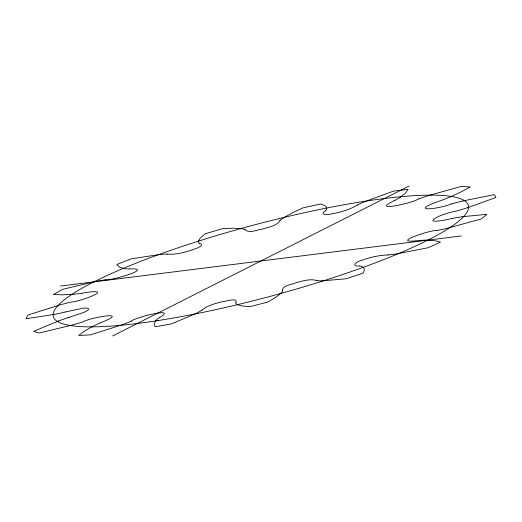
<?xml version="1.0" encoding="UTF-8"?>
<svg xmlns="http://www.w3.org/2000/svg" width="522" height="522" viewBox="0 0 522 522"><rect width="100%" height="100%" fill="white"/><g stroke="black" fill="none" stroke-linecap="round" stroke-linejoin="round"><path stroke-width="0.78" d="M198.327 241.418L200.246 238.091L205.015 233.869A243.474 41.44 -15 0 1 222.829 228.584L233.628 228.179L241.471 228.616M280.04 220.649C276.229 226.254 268.328 227.063 262.344 229.106C257.078 229.713 249.496 233.719 245.014 229.687M235.911 302.734C238.162 297.064 225.621 301.579 223.436 301.488C215.873 303.275 207.847 305.2 201.714 310.238M155.732 320.645L154.114 323.908L155.086 326.752A243.474 41.44 -15 0 0 171.627 323.829L195.809 313.565M281.13 293.142L276.021 297.168L267.949 302.003A243.474 41.44 -15 0 1 249.77 306.695L241.954 305.964L237.099 304.509M325.539 210.666C318.074 215.801 329.793 214.633 332.625 213.687C341.271 212.18 349.838 209.544 357.413 205.035M400.648 197.042L405.477 193.075L408.067 189.329A243.474 41.44 -15 0 0 393.451 191.156L365.243 201.466M283.766 217.7L291.844 213.159L302.864 207.926A243.474 41.44 -15 0 1 320.612 204.03C322.896 204.755 326.263 205.498 326.759 208.271M159.308 317.728C179.15 305.977 133.208 318.055 131.139 321.252M92.544 326.472L84.727 330.974L78.685 335.45A243.474 41.44 -15 0 0 90.73 334.798L121.73 324.899A48.259 8.215 -15 0 0 131.237 321.245M112.635 335.972L409.098 186.028M394.88 200.35C367.814 213.146 414.083 202.66 418.096 199.097M450.369 196.872L460.848 192.031L470.068 187.026A243.474 41.44 -15 0 0 461.115 186.471L428.679 195.528A48.259 8.215 -15 0 0 418.024 199.091M100.257 322.916C132.386 310.27 90.704 317.291 83.005 321.846A48.259 8.215 -15 0 1 71.71 325.16L39.254 333.003A243.474 41.44 -15 0 1 33.786 331.268L58.464 320.978M467.327 207.795L495.9 197.505A243.474 41.44 -15 0 0 494.151 194.667L463.099 200.911M451.595 203.867C438.219 209.472 405.933 212.454 441.057 200.52A48.259 8.215 -15 0 0 450.29 196.879M68.982 317.396L84.022 312.352L87.859 310.342L88.688 308.998L87.324 308.052L82.783 308.215L65.615 311.921M452.111 218.516C417.006 226.463 437.416 214.438 456.071 211.149A48.259 8.215 -15 0 0 467.288 207.782M54.399 314.368L26.1 318.759A243.474 41.44 -15 0 1 28.155 314.942L59.377 305.109A48.259 8.215 -15 0 1 70.894 302.094C82.026 301.409 117.946 286.983 81.987 293.194M437.332 230.398C430.624 229.745 387.122 244.27 419.558 240.505M397.379 253.757L428.203 247.702A243.474 41.44 -15 0 0 440.477 242.071L434.715 240.649L427.127 240.12M462.544 216.689L486.856 214.333A243.474 41.44 -15 0 1 481.088 218.972L448.581 227.912A48.259 8.215 -15 0 1 437.286 230.437M60.461 286.049L461.272 235.951M105.633 279.746C109.737 281.208 155.83 267.832 129.293 268.895M159.543 254.56L131.616 258.736A243.474 41.44 -15 0 0 116.824 264.497L119.127 266.983L123.701 268.523M72.793 294.323L62.516 294.839L53.538 294.532A243.474 41.44 -15 0 1 62.757 289.286L95.135 281.619A48.259 8.215 -15 0 1 105.705 279.701M388.081 254.932C378.965 255.278 369.902 257.202 361.42 260.543C356.304 261.626 350.419 266.481 359.573 266.044M322.576 280.849L346.38 278.728A243.474 41.44 -15 0 0 363.051 273.078C364.323 271.414 365.074 268.51 362.953 267.166M167.229 254.123C175.601 254.795 183.933 252.668 191.809 250.031C193.538 249.399 206.745 245.418 199.345 243.239M316.841 280.523C309.761 278.448 302.284 281.162 295.413 282.911C291.798 284.816 281.763 285.377 282.513 290.708M155.85 320.619A48.259 8.215 -15 0 1 159.171 317.754M92.642 326.459A48.259 8.215 -15 0 1 100.159 322.922M58.523 320.978A48.259 8.215 -15 0 1 68.93 317.383M65.596 311.954A48.259 8.215 -15 0 1 54.445 314.335M81.915 293.24A48.259 8.215 -15 0 1 72.871 294.291M129.169 268.947A48.259 8.215 -15 0 1 123.805 268.484M159.471 254.592A48.259 8.215 -15 0 1 167.347 254.07M199.202 243.278A48.259 8.215 -15 0 1 198.438 241.386M241.366 228.649A48.259 8.215 -15 0 1 245.157 229.641M279.896 220.675A48.259 8.215 -15 0 1 283.87 217.681M326.642 208.298A48.259 8.215 -15 0 1 325.682 210.634M357.296 205.048A48.259 8.215 -15 0 1 365.322 201.466M400.544 197.062A48.259 8.215 -15 0 1 395.004 200.337M451.582 203.841A48.259 8.215 -15 0 1 463.079 200.937M452.163 218.477A48.259 8.215 -15 0 1 462.479 216.721M419.662 240.459A48.259 8.215 -15 0 1 427.029 240.159M397.438 253.725A48.259 8.215 -15 0 1 387.983 254.984M359.71 265.998A48.259 8.215 -15 0 1 362.842 267.199M322.668 280.81A48.259 8.215 -15 0 1 316.704 280.568M282.663 290.669A48.259 8.215 -15 0 1 281.019 293.168M237.21 304.476A48.259 8.215 -15 0 1 235.768 302.773M201.851 310.212A48.259 8.215 -15 0 1 195.717 313.578M158.042 320.56A214.829 36.566 -15 0 0 468.593 206.849A214.829 36.566 -15 0 0 155.974 255.597A214.829 36.566 -15 0 0 158.042 320.56"/></g></svg>
